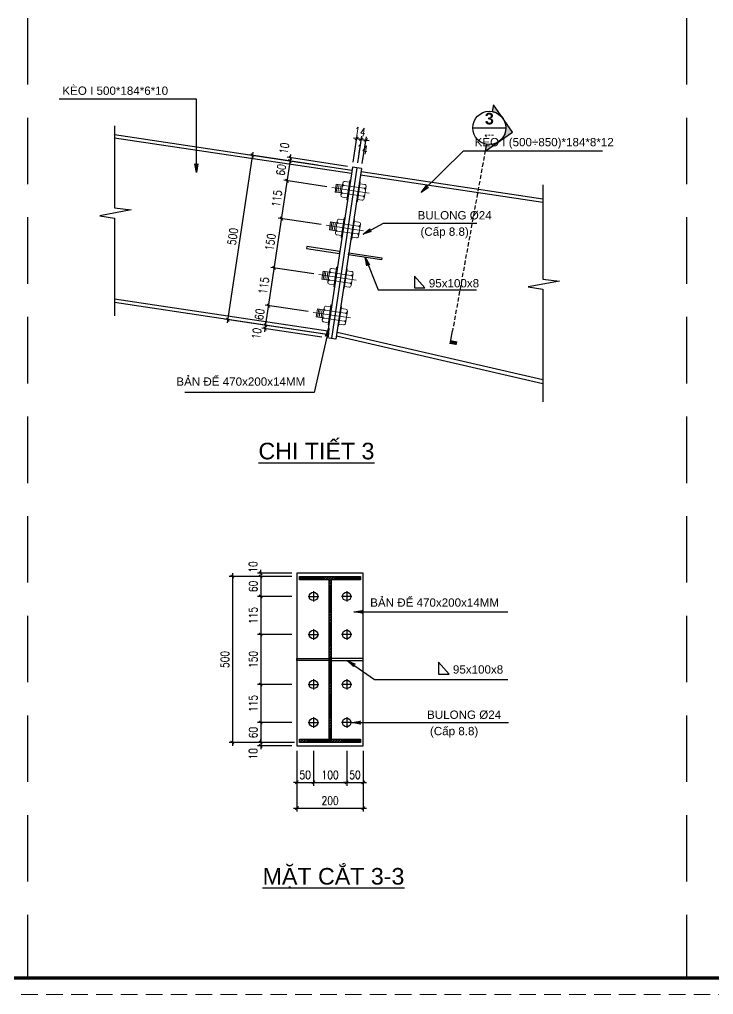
# Model space of a CAD drawing. Header units: millimetres. Extents: x 651127 to 1529722, y 768575 to 1021311.
# Drawn here: x 1120983 to 1141884, y 768575 to 797931 of the extents above; entities that cross this region are included whole.
import ezdxf
from ezdxf.enums import TextEntityAlignment as Align

# ---------------------------------------------------------------- set-up
doc = ezdxf.new("R2010")
doc.units = ezdxf.units.MM
doc.header["$LTSCALE"] = 1000
doc.header["$MEASUREMENT"] = 0
for name, pattern in [('CENTER2', [1.125, 0.75, -0.125, 0.125, -0.125]), ('HIDDEN', [0.375, 0.25, -0.125]), ('HIDDEN2', [0.1875, 0.125, -0.0625])]:
    doc.linetypes.add(name, pattern=pattern)
doc.layers.get('DEFPOINTS').update_dxf_attribs({"color": 8, "lineweight": 9})
for name, color, linetype in [('CHU VN', 7, 'Continuous'), ('KEO THEP TL10', 51, 'Continuous'), ('KHUNG TEN', 7, 'Continuous'), ('KICH THUOC', 147, 'Continuous'), ('KTHUOC', 136, 'Continuous'), ('KY HIEU', 40, 'Continuous'), ('NET MANH', 143, 'Continuous'), ('NETDAM', 1, 'Continuous'), ('TEXT', 2, 'Continuous'), ('TRUC', 8, 'CENTER2')]:
    doc.layers.add(name, color=color, linetype=linetype)
doc.layers.add('GHICHU', color=115, linetype='Continuous', lineweight=20)
doc.styles.add('CHU 250', font='VNI-Helve-Condense.TTF')
doc.styles.add('CHU 350-HB', font='VNI-Helve-Bold.TTF')
doc.styles.add('CHU KT', font='romans.shx', dxfattribs={"width": 0.8})
doc.styles.add('Helve-Condense', font='VNI-Helve.TTF')
doc.dimstyles.new('1-10', dxfattribs={"dimscale": 100, "dimtxt": 2.5, "dimasz": 1, "dimexe": 1, "dimexo": 1.5, "dimgap": 1, "dimtad": 1, "dimdec": 0, "dimlfac": 0.1, "dimzin": 0, "dimdsep": 46, "dimtxsty": 'CHU KT', "dimblk": 'ARCHTICK', "dimcen": 1.5, "dimdle": 1, "dimclrd": 256, "dimclre": 256, "dimclrt": 7, "dimadec": 0, "dimazin": 0, "dimtfac": 1, "dimtdec": 0, "dimtix": 1, "dimtmove": 2, "dimatfit": 3, "dimfxl": 1, "dimtolj": 1, "dimtzin": 0, "dimarcsym": 0})
doc.dimstyles.new('LEADER', dxfattribs={"dimscale": 100, "dimtxt": 2.5, "dimasz": 2, "dimexe": 1, "dimexo": 1.5, "dimgap": 1, "dimtad": 1, "dimdec": 0, "dimlfac": 0.5, "dimzin": 0, "dimdsep": 46, "dimtxsty": 'CHU KT', "dimblk": 'LEADER', "dimcen": 1.5, "dimdle": 1, "dimclrd": 256, "dimclre": 256, "dimclrt": 7, "dimadec": 0, "dimazin": 0, "dimtfac": 1, "dimtdec": 0, "dimtix": 1, "dimtmove": 2, "dimatfit": 3, "dimldrblk": 'LEADER', "dimfxl": 1, "dimtolj": 1, "dimtzin": 0, "dimarcsym": 0})

# ---------------------------------------------------------------- blocks, each defined once
blk = doc.blocks.new('_ARCHTICK')
at = {"color": 0, "linetype": 'ByBlock', "const_width": 0.3}
blk.add_lwpolyline([(-0.5, -0.5), (0.5, 0.5)], dxfattribs=at)
blk = doc.blocks.new('*D1109')
at = {"layer": 'DEFPOINTS', "color": 0}
for p in [(1129128.231307874, 793667.8904903651), (1130107.796030214, 793520.9557820163), (1131008.390451843, 793486.9853608533)]:
    blk.add_point(p, dxfattribs=at)
at = {"layer": 'KTHUOC', "lineweight": -2}
for p, q in [((1129143.065353167, 793766.7841256505), (1129157.89939846, 793865.6777609374)), ((1129959.455577283, 793543.2068499555), (1129029.337672587, 793682.7245356579)), ((1130860.049998912, 793509.2364287925), (1129044.17171788, 793781.6181709433)), ((1129128.231307874, 793667.8904903651), (1129113.397262581, 793568.9968550783)), ((1129143.065353167, 793766.7841256505), (1129128.231307874, 793667.8904903651))]:
    blk.add_line(p, q, dxfattribs=at)
at = {"layer": 'KTHUOC', "lineweight": -2, "xscale": 100, "yscale": 100, "zscale": 100}
for p, rotation in [((1129143.065353167, 793766.7841256505), 261.4692343901762), ((1129128.231307874, 793667.8904903651), 81.46923439017611)]:
    blk.add_blockref('_ARCHTICK', p, dxfattribs=dict(at, rotation=rotation))
at = {"layer": 'KTHUOC', "color": 7, "insert": (1128956.078678912, 794054.9640937495), "char_height": 250, "attachment_point": 5, "rotation": 81.46923439017611, "style": 'CHU KT'}
blk.add_mtext('\\A1;10', dxfattribs=at)
blk = doc.blocks.new('*D1110')
at = {"layer": 'DEFPOINTS', "color": 0}
for p in [(1130107.796030214, 793520.9557820163), (1129039.227036116, 793074.5286786446), (1130391.15960183, 792871.7387937905)]:
    blk.add_point(p, dxfattribs=at)
at = {"layer": 'KTHUOC', "lineweight": -2}
for p, q in [((1129143.065353165, 793766.7841256522), (1129024.392990823, 792975.6350433577)), ((1129959.455577283, 793543.2068499555), (1129029.337672586, 793682.7245356581)), ((1130242.8191489, 792893.9898617297), (1128940.333400829, 793089.3627239374))]:
    blk.add_line(p, q, dxfattribs=at)
at = {"layer": 'KTHUOC', "lineweight": -2, "xscale": 100, "yscale": 100, "zscale": 100}
for p, rotation in [((1129128.231307873, 793667.8904903653), 81.46923439017614), ((1129039.227036116, 793074.5286786446), 261.4692343901762)]:
    blk.add_blockref('_ARCHTICK', p, dxfattribs=dict(at, rotation=rotation))
at = {"layer": 'KTHUOC', "color": 7, "insert": (1128861.218492599, 793404.5861864138), "char_height": 250, "attachment_point": 5, "rotation": 81.46923439017611, "style": 'CHU KT'}
blk.add_mtext('\\A1;60', dxfattribs=at)
blk = doc.blocks.new('*D1111')
at = {"layer": 'DEFPOINTS', "color": 0}
for p in [(1130391.15960183, 792871.7387937905), (1128873.227191764, 791936.5631213685), (1130220.568080961, 791734.461987992)]:
    blk.add_point(p, dxfattribs=at)
at = {"layer": 'KTHUOC', "lineweight": -2}
for p, q in [((1129058.652757924, 793172.7335624542), (1128858.393146471, 791837.6694860817)), ((1130242.8191489, 792893.9898617297), (1128944.925077345, 793088.6739724601)), ((1130072.22762803, 791756.7130559313), (1128774.333556477, 791951.3971666613))]:
    blk.add_line(p, q, dxfattribs=at)
at = {"layer": 'KTHUOC', "lineweight": -2, "xscale": 100, "yscale": 100, "zscale": 100}
for p, rotation in [((1129043.818712631, 793073.8399271673), 81.46923439017614), ((1128873.227191764, 791936.5631213685), 261.4692343901762)]:
    blk.add_blockref('_ARCHTICK', p, dxfattribs=dict(at, rotation=rotation))
at = {"layer": 'KTHUOC', "color": 7, "insert": (1128736.012272802, 792538.5781261767), "char_height": 250, "attachment_point": 5, "rotation": 81.46923439017611, "style": 'CHU KT'}
blk.add_mtext('\\A1;115', dxfattribs=at)
blk = doc.blocks.new('*D1112')
at = {"layer": 'DEFPOINTS', "color": 0}
for p in [(1130220.568080961, 791734.461987992), (1128650.71651237, 790453.1585920657), (1129998.057401565, 790251.0574586894)]:
    blk.add_point(p, dxfattribs=at)
at = {"layer": 'KTHUOC', "lineweight": -2}
for p, q in [((1128888.061237055, 792035.4567566556), (1128635.882467077, 790354.2649567788)), ((1130072.22762803, 791756.7130559313), (1128774.333556475, 791951.3971666616)), ((1129849.716948635, 790273.3085266287), (1128551.822877083, 790467.9926373585))]:
    blk.add_line(p, q, dxfattribs=at)
at = {"layer": 'KTHUOC', "lineweight": -2, "xscale": 100, "yscale": 100, "zscale": 100}
for p, rotation in [((1128873.227191762, 791936.5631213688), 81.46923439017614), ((1128650.71651237, 790453.1585920657), 261.4692343901762)]:
    blk.add_blockref('_ARCHTICK', p, dxfattribs=dict(at, rotation=rotation))
at = {"layer": 'KTHUOC', "color": 7, "insert": (1128539.461172671, 791228.237458626), "char_height": 250, "attachment_point": 5, "rotation": 81.46923439017611, "style": 'CHU KT'}
blk.add_mtext('\\A1;150', dxfattribs=at)
blk = doc.blocks.new('*D1113')
at = {"layer": 'DEFPOINTS', "color": 0}
for p in [(1129998.057401565, 790251.0574586894), (1128480.124991499, 789315.881786267), (1129827.465880695, 789113.7806528908)]:
    blk.add_point(p, dxfattribs=at)
at = {"layer": 'KTHUOC', "lineweight": -2}
for p, q in [((1128665.550557659, 790552.0522273532), (1128465.290946206, 789216.9881509803)), ((1129849.716948635, 790273.3085266287), (1128551.82287708, 790467.9926373591)), ((1129679.125427764, 789136.03172083), (1128381.231356212, 789330.7158315598))]:
    blk.add_line(p, q, dxfattribs=at)
at = {"layer": 'KTHUOC', "lineweight": -2, "xscale": 100, "yscale": 100, "zscale": 100}
for p, rotation in [((1128650.716512366, 790453.1585920663), 81.46923439017614), ((1128480.124991499, 789315.881786267), 261.4692343901762)]:
    blk.add_blockref('_ARCHTICK', p, dxfattribs=dict(at, rotation=rotation))
at = {"layer": 'KTHUOC', "color": 7, "insert": (1128342.910072537, 789917.8967910756), "char_height": 250, "attachment_point": 5, "rotation": 81.46923439017611, "style": 'CHU KT'}
blk.add_mtext('\\A1;115', dxfattribs=at)
blk = doc.blocks.new('*D1114')
at = {"layer": 'DEFPOINTS', "color": 0}
for p in [(1129827.465880695, 789113.7806528908), (1128391.120719741, 788722.5199745437), (1130251.854141898, 788443.4099612241)]:
    blk.add_point(p, dxfattribs=at)
at = {"layer": 'KTHUOC', "lineweight": -2}
for p, q in [((1128494.959036791, 789414.7754215542), (1128376.286674448, 788623.6263392568)), ((1129679.125427764, 789136.03172083), (1128381.231356211, 789330.7158315601)), ((1130103.513688968, 788465.6610291633), (1128292.227084454, 788737.3540198365))]:
    blk.add_line(p, q, dxfattribs=at)
at = {"layer": 'KTHUOC', "lineweight": -2, "xscale": 100, "yscale": 100, "zscale": 100}
for p, rotation in [((1128480.124991498, 789315.8817862673), 81.46923439017614), ((1128391.120719741, 788722.5199745437), 261.4692343901762)]:
    blk.add_blockref('_ARCHTICK', p, dxfattribs=dict(at, rotation=rotation))
at = {"layer": 'KTHUOC', "color": 7, "insert": (1128213.112176224, 789052.5774823142), "char_height": 250, "attachment_point": 5, "rotation": 81.46923439017611, "style": 'CHU KT'}
blk.add_mtext('\\A1;60', dxfattribs=at)
blk = doc.blocks.new('*D1115')
at = {"layer": 'DEFPOINTS', "color": 0}
for p in [(1128376.286674448, 788623.6263392577), (1130237.020096605, 788344.516325938), (1130251.854141898, 788443.4099612241)]:
    blk.add_point(p, dxfattribs=at)
at = {"layer": 'KTHUOC', "lineweight": -2}
for p, q in [((1128391.120719741, 788722.5199745437), (1128405.954765033, 788821.4136098304)), ((1130088.679643675, 788366.7673938773), (1128277.393039161, 788638.4603845505)), ((1130103.513688968, 788465.6610291633), (1128292.227084454, 788737.3540198365)), ((1128376.286674448, 788623.6263392577), (1128361.452629155, 788524.7327039707)), ((1128391.120719741, 788722.5199745437), (1128376.286674448, 788623.6263392577))]:
    blk.add_line(p, q, dxfattribs=at)
at = {"layer": 'KTHUOC', "lineweight": -2, "xscale": 100, "yscale": 100, "zscale": 100}
for p, rotation in [((1128391.120719741, 788722.5199745437), 261.4692343901762), ((1128376.286674448, 788623.6263392577), 81.46923439017611)]:
    blk.add_blockref('_ARCHTICK', p, dxfattribs=dict(at, rotation=rotation))
at = {"layer": 'KTHUOC', "color": 7, "insert": (1128123.970888646, 788476.2788970541), "char_height": 250, "attachment_point": 5, "rotation": 81.46923439017611, "style": 'CHU KT'}
blk.add_mtext('\\A1;10', dxfattribs=at)
blk = doc.blocks.new('*D1099')
at = {"layer": 'DEFPOINTS', "color": 0}
for p in [(1129719.045939171, 793579.2682956727), (1127256.848923992, 788892.660743906), (1128977.343674519, 788634.5865313307)]:
    blk.add_point(p, dxfattribs=at)
at = {"layer": 'KTHUOC', "lineweight": -2}
for p, q in [((1128013.385233925, 793936.2361435365), (1127242.014878699, 788793.7671086192)), ((1129570.70548624, 793601.5193636119), (1127899.657553345, 793852.1765535425)), ((1128829.003221589, 788656.8375992699), (1127157.955288705, 788907.4947891989))]:
    blk.add_line(p, q, dxfattribs=at)
at = {"layer": 'KTHUOC', "lineweight": -2, "xscale": 100, "yscale": 100, "zscale": 100}
for p, rotation in [((1127998.551188632, 793837.3425082497), 81.46923439017614), ((1127256.848923992, 788892.660743906), 261.4692343901762)]:
    blk.add_blockref('_ARCHTICK', p, dxfattribs=dict(at, rotation=rotation))
at = {"layer": 'KTHUOC', "color": 7, "insert": (1127405.189376917, 791398.3782279867), "char_height": 250, "attachment_point": 5, "rotation": 81.46923439017611, "style": 'CHU KT'}
blk.add_mtext('\\A1;500', dxfattribs=at)
blk = doc.blocks.new('*D1100')
at = {"layer": 'DEFPOINTS', "color": 0}
for p in [(1131275.330154245, 794322.8084508155), (1131008.390451842, 793486.9853608533), (1131146.841541244, 793466.2176974432)]:
    blk.add_point(p, dxfattribs=at)
at = {"layer": 'KTHUOC', "lineweight": -2}
for p, q in [((1131030.641519781, 793635.3258137837), (1131151.713110136, 794442.4697495119)), ((1131169.092609183, 793614.5581503736), (1131290.164199538, 794421.7020861025)), ((1131136.879064844, 794343.576114225), (1131037.985429557, 794358.4101595175)), ((1131136.879064844, 794343.576114225), (1131275.330154245, 794322.8084508155)), ((1131275.330154245, 794322.8084508155), (1131374.223789532, 794307.9744055229))]:
    blk.add_line(p, q, dxfattribs=at)
at = {"layer": 'KTHUOC', "lineweight": -2, "xscale": 100, "yscale": 100, "zscale": 100}
for p, rotation in [((1131136.879064844, 794343.576114225), 351.4692343903393), ((1131275.330154245, 794322.8084508155), 171.4692343903393)]:
    blk.add_blockref('_ARCHTICK', p, dxfattribs=dict(at, rotation=rotation))
at = {"layer": 'KTHUOC', "color": 7, "insert": (1131239.481211453, 794555.7029619158), "char_height": 250, "attachment_point": 5, "rotation": 351.4692343903393, "style": 'CHU KT'}
blk.add_mtext('\\A1;14', dxfattribs=at)
blk = doc.blocks.new('*D1101')
at = {"layer": 'DEFPOINTS', "color": 0}
for p in [(1131413.781243647, 794302.0407874045), (1131146.841541244, 793466.2176974432), (1131285.292630645, 793445.450034033)]:
    blk.add_point(p, dxfattribs=at)
at = {"layer": 'KTHUOC', "lineweight": -2}
for p, q in [((1131169.092609183, 793614.5581503736), (1131290.164199538, 794421.702086101)), ((1131307.543698584, 793593.7904869633), (1131428.615288939, 794400.9344226915)), ((1131275.330154245, 794322.8084508141), (1131176.436518959, 794337.6424961066)), ((1131275.330154245, 794322.8084508141), (1131413.781243647, 794302.0407874045)), ((1131413.781243647, 794302.0407874045), (1131512.674878934, 794287.2067421121))]:
    blk.add_line(p, q, dxfattribs=at)
at = {"layer": 'KTHUOC', "lineweight": -2, "xscale": 100, "yscale": 100, "zscale": 100}
for p, rotation in [((1131275.330154245, 794322.8084508141), 351.4692343903393), ((1131413.781243647, 794302.0407874045), 171.4692343903393)]:
    blk.add_blockref('_ARCHTICK', p, dxfattribs=dict(at, rotation=rotation))
at = {"layer": 'KTHUOC', "color": 7, "insert": (1131300.614153074, 794019.480979938), "char_height": 250, "attachment_point": 5, "rotation": 351.4692343903393, "style": 'CHU KT'}
blk.add_mtext('\\A1;14', dxfattribs=at)
blk = doc.blocks.new('LEADER')
at = {"linetype": 'CENTER2'}
blk.add_hatch(color=256, dxfattribs=at).paths.add_polyline_path([(-1.295604940637289, 0.2159341567722531), (-1, -3.771586785769447e-13), (-1.295604940636535, -0.2159341567733842), (0, 0)])
blk.add_line((0, 0), (-1, 1.224606353822377e-16), dxfattribs=at)
blk.add_lwpolyline([(-1.295604940637289, 0.215934156772253), (0, 0), (-1.295604940636535, -0.2159341567733842), (-1, -3.770706653119224e-13), (-1.295604940637289, 0.215934156772253)], dxfattribs=at)
blk = doc.blocks.new('*D1116')
at = {"layer": 'DEFPOINTS', "color": 0}
for p in [(1129336.369502824, 781262.1960382053), (1128246.420332313, 781162.1960382053), (1129336.369502824, 781162.1960382053)]:
    blk.add_point(p, dxfattribs=at)
at = {"layer": 'KTHUOC', "lineweight": -2}
for p, q in [((1129186.369502824, 781262.1960382053), (1128146.420332313, 781262.1960382053)), ((1128246.420332313, 781262.1960382053), (1128246.420332313, 781362.1960382053)), ((1128246.420332313, 781262.1960382053), (1128246.420332313, 781162.1960382053)), ((1129186.369502824, 781162.1960382053), (1128146.420332313, 781162.1960382053)), ((1128246.420332313, 781162.1960382053), (1128246.420332313, 781062.1960382053))]:
    blk.add_line(p, q, dxfattribs=at)
at = {"layer": 'KTHUOC', "lineweight": -2, "xscale": 100, "yscale": 100, "zscale": 100}
for p, rotation in [((1128246.420332313, 781262.1960382053), 270), ((1128246.420332313, 781162.1960382053), 90)]:
    blk.add_blockref('_ARCHTICK', p, dxfattribs=dict(at, rotation=rotation))
at = {"layer": 'KTHUOC', "color": 7, "insert": (1128018.753665646, 781448.2074493665), "char_height": 250, "attachment_point": 5, "rotation": 90, "style": 'CHU KT'}
blk.add_mtext('\\A1;10', dxfattribs=at)
blk = doc.blocks.new('*D1102')
at = {"layer": 'DEFPOINTS', "color": 0}
for p in [(1129336.369502824, 781162.1960382053), (1128246.420332313, 780562.1960382053), (1129336.369502824, 780562.1960382053)]:
    blk.add_point(p, dxfattribs=at)
at = {"layer": 'KTHUOC', "lineweight": -2}
for p, q in [((1128246.420332313, 781262.1960382053), (1128246.420332313, 780462.1960382053)), ((1129186.369502824, 781162.1960382053), (1128146.420332313, 781162.1960382053)), ((1129186.369502824, 780562.1960382053), (1128146.420332313, 780562.1960382053))]:
    blk.add_line(p, q, dxfattribs=at)
at = {"layer": 'KTHUOC', "lineweight": -2, "xscale": 100, "yscale": 100, "zscale": 100}
for p, rotation in [((1128246.420332313, 781162.1960382053), 90), ((1128246.420332313, 780562.1960382053), 270)]:
    blk.add_blockref('_ARCHTICK', p, dxfattribs=dict(at, rotation=rotation))
at = {"layer": 'KTHUOC', "color": 7, "insert": (1128021.420332312, 780862.1960382054), "char_height": 250, "attachment_point": 5, "rotation": 90, "style": 'CHU KT'}
blk.add_mtext('\\A1;60', dxfattribs=at)
blk = doc.blocks.new('*D1103')
at = {"layer": 'DEFPOINTS', "color": 0}
for p in [(1129336.369502824, 780562.1960382053), (1128246.420332313, 779412.1960382053), (1129336.369502824, 779412.1960382053)]:
    blk.add_point(p, dxfattribs=at)
at = {"layer": 'KTHUOC', "lineweight": -2}
for p, q in [((1128246.420332313, 780662.1960382053), (1128246.420332313, 779312.1960382053)), ((1129186.369502824, 780562.1960382053), (1128146.420332313, 780562.1960382053)), ((1129186.369502824, 779412.1960382053), (1128146.420332313, 779412.1960382053))]:
    blk.add_line(p, q, dxfattribs=at)
at = {"layer": 'KTHUOC', "lineweight": -2, "xscale": 100, "yscale": 100, "zscale": 100}
for p, rotation in [((1128246.420332313, 780562.1960382053), 90), ((1128246.420332313, 779412.1960382053), 270)]:
    blk.add_blockref('_ARCHTICK', p, dxfattribs=dict(at, rotation=rotation))
at = {"layer": 'KTHUOC', "color": 7, "insert": (1128021.420332312, 779987.1960382054), "char_height": 250, "attachment_point": 5, "rotation": 90, "style": 'CHU KT'}
blk.add_mtext('\\A1;115', dxfattribs=at)
blk = doc.blocks.new('*D1104')
at = {"layer": 'DEFPOINTS', "color": 0}
for p in [(1129336.369502824, 779412.1960382053), (1128246.420332313, 777912.1960382053), (1129336.369502824, 777912.1960382053)]:
    blk.add_point(p, dxfattribs=at)
at = {"layer": 'KTHUOC', "lineweight": -2}
for p, q in [((1129186.369502824, 779412.1960382053), (1128146.420332313, 779412.1960382053)), ((1128246.420332313, 779512.1960382053), (1128246.420332313, 777812.1960382053)), ((1129186.369502824, 777912.1960382053), (1128146.420332313, 777912.1960382053))]:
    blk.add_line(p, q, dxfattribs=at)
at = {"layer": 'KTHUOC', "lineweight": -2, "xscale": 100, "yscale": 100, "zscale": 100}
for p, rotation in [((1128246.420332313, 779412.1960382053), 90), ((1128246.420332313, 777912.1960382053), 270)]:
    blk.add_blockref('_ARCHTICK', p, dxfattribs=dict(at, rotation=rotation))
at = {"layer": 'KTHUOC', "color": 7, "insert": (1128021.420332312, 778662.1960382054), "char_height": 250, "attachment_point": 5, "rotation": 90, "style": 'CHU KT'}
blk.add_mtext('\\A1;150', dxfattribs=at)
blk = doc.blocks.new('*D1105')
at = {"layer": 'DEFPOINTS', "color": 0}
for p in [(1129336.369502824, 777912.1960382053), (1128246.420332313, 776762.1960382053), (1129336.369502824, 776762.1960382053)]:
    blk.add_point(p, dxfattribs=at)
at = {"layer": 'KTHUOC', "lineweight": -2}
for p, q in [((1128246.420332313, 778012.1960382053), (1128246.420332313, 776662.1960382053)), ((1129186.369502824, 777912.1960382053), (1128146.420332313, 777912.1960382053)), ((1129186.369502824, 776762.1960382053), (1128146.420332313, 776762.1960382053))]:
    blk.add_line(p, q, dxfattribs=at)
at = {"layer": 'KTHUOC', "lineweight": -2, "xscale": 100, "yscale": 100, "zscale": 100}
for p, rotation in [((1128246.420332313, 777912.1960382053), 90), ((1128246.420332313, 776762.1960382053), 270)]:
    blk.add_blockref('_ARCHTICK', p, dxfattribs=dict(at, rotation=rotation))
at = {"layer": 'KTHUOC', "color": 7, "insert": (1128021.420332312, 777337.1960382054), "char_height": 250, "attachment_point": 5, "rotation": 90, "style": 'CHU KT'}
blk.add_mtext('\\A1;115', dxfattribs=at)
blk = doc.blocks.new('*D1117')
at = {"layer": 'DEFPOINTS', "color": 0}
for p in [(1129336.369502824, 776762.1960382053), (1128246.420332313, 776162.1960382053), (1129416.369502824, 776162.1960382053)]:
    blk.add_point(p, dxfattribs=at)
at = {"layer": 'KTHUOC', "lineweight": -2}
for p, q in [((1129186.369502824, 776762.1960382053), (1128146.420332313, 776762.1960382053)), ((1128246.420332313, 776862.1960382053), (1128246.420332313, 776062.1960382053)), ((1129266.369502824, 776162.1960382053), (1128146.420332313, 776162.1960382053))]:
    blk.add_line(p, q, dxfattribs=at)
at = {"layer": 'KTHUOC', "lineweight": -2, "xscale": 100, "yscale": 100, "zscale": 100}
for p, rotation in [((1128246.420332313, 776762.1960382053), 90), ((1128246.420332313, 776162.1960382053), 270)]:
    blk.add_blockref('_ARCHTICK', p, dxfattribs=dict(at, rotation=rotation))
at = {"layer": 'KTHUOC', "color": 7, "insert": (1128021.420332312, 776462.1960382054), "char_height": 250, "attachment_point": 5, "rotation": 90, "style": 'CHU KT'}
blk.add_mtext('\\A1;60', dxfattribs=at)
blk = doc.blocks.new('*D1118')
at = {"layer": 'DEFPOINTS', "color": 0}
for p in [(1128246.420332313, 776062.1960382053), (1129336.369502824, 776062.1960382053), (1129416.369502824, 776162.1960382053)]:
    blk.add_point(p, dxfattribs=at)
at = {"layer": 'KTHUOC', "lineweight": -2}
for p, q in [((1128246.420332313, 776162.1960382053), (1128246.420332313, 776262.1960382053)), ((1129266.369502824, 776162.1960382053), (1128146.420332313, 776162.1960382053)), ((1129186.369502824, 776062.1960382053), (1128146.420332313, 776062.1960382053)), ((1128246.420332313, 776162.1960382053), (1128246.420332313, 776062.1960382053)), ((1128246.420332313, 776062.1960382053), (1128246.420332313, 775962.1960382053))]:
    blk.add_line(p, q, dxfattribs=at)
at = {"layer": 'KTHUOC', "lineweight": -2, "xscale": 100, "yscale": 100, "zscale": 100}
for p, rotation in [((1128246.420332313, 776162.1960382053), 270), ((1128246.420332313, 776062.1960382053), 90)]:
    blk.add_blockref('_ARCHTICK', p, dxfattribs=dict(at, rotation=rotation))
at = {"layer": 'KTHUOC', "color": 7, "insert": (1128018.753665646, 775820.7860205547), "char_height": 250, "attachment_point": 5, "rotation": 90, "style": 'CHU KT'}
blk.add_mtext('\\A1;10', dxfattribs=at)
blk = doc.blocks.new('*D1106')
at = {"layer": 'DEFPOINTS', "color": 0}
for p in [(1129236.369502824, 781162.1960382053), (1127393.943177887, 776162.1960382053), (1129236.369502824, 776162.1960382053)]:
    blk.add_point(p, dxfattribs=at)
at = {"layer": 'KTHUOC', "lineweight": -2}
for p, q in [((1127393.943177887, 781262.1960382053), (1127393.943177887, 776062.1960382053)), ((1129086.369502824, 781162.1960382053), (1127293.943177887, 781162.1960382053)), ((1129086.369502824, 776162.1960382053), (1127293.943177887, 776162.1960382053))]:
    blk.add_line(p, q, dxfattribs=at)
at = {"layer": 'KTHUOC', "lineweight": -2, "xscale": 100, "yscale": 100, "zscale": 100}
for p, rotation in [((1127393.943177887, 781162.1960382053), 90), ((1127393.943177887, 776162.1960382053), 270)]:
    blk.add_blockref('_ARCHTICK', p, dxfattribs=dict(at, rotation=rotation))
at = {"layer": 'KTHUOC', "color": 7, "insert": (1127168.943177887, 778662.1960382054), "char_height": 250, "attachment_point": 5, "rotation": 90, "style": 'CHU KT'}
blk.add_mtext('\\A1;500', dxfattribs=at)
blk = doc.blocks.new('*D1119')
at = {"layer": 'DEFPOINTS', "color": 0}
for p in [(1129336.369502824, 776062.1960382053), (1129836.369502824, 776062.1960382053), (1129836.369502824, 774961.8113301579)]:
    blk.add_point(p, dxfattribs=at)
at = {"layer": 'KTHUOC', "lineweight": -2}
for p, q in [((1129336.369502824, 775912.1960382053), (1129336.369502824, 774861.8113301579)), ((1129836.369502824, 775912.1960382053), (1129836.369502824, 774861.8113301579)), ((1129336.369502824, 774961.8113301579), (1129236.369502824, 774961.8113301579)), ((1129336.369502824, 774961.8113301579), (1129836.369502824, 774961.8113301579)), ((1129836.369502824, 774961.8113301579), (1129936.369502824, 774961.8113301579))]:
    blk.add_line(p, q, dxfattribs=at)
at = {"layer": 'KTHUOC', "lineweight": -2, "xscale": 100, "yscale": 100, "zscale": 100}
blk.add_blockref('_ARCHTICK', (1129336.369502824, 774961.8113301579), dxfattribs=at)
at = {"layer": 'KTHUOC', "lineweight": -2, "xscale": 100, "yscale": 100, "zscale": 100, "rotation": 180}
blk.add_blockref('_ARCHTICK', (1129836.369502824, 774961.8113301579), dxfattribs=at)
at = {"layer": 'KTHUOC', "color": 7, "insert": (1129586.369502824, 775186.8113301579), "char_height": 250, "attachment_point": 5, "style": 'CHU KT'}
blk.add_mtext('\\A1;50', dxfattribs=at)
blk = doc.blocks.new('*D1107')
at = {"layer": 'DEFPOINTS', "color": 0}
for p in [(1129836.369502824, 776062.1960382053), (1130836.369502824, 776062.1960382053), (1130836.369502824, 774961.8113301579)]:
    blk.add_point(p, dxfattribs=at)
at = {"layer": 'KTHUOC', "lineweight": -2}
for p, q in [((1129836.369502824, 775912.1960382053), (1129836.369502824, 774861.8113301579)), ((1130836.369502824, 775912.1960382053), (1130836.369502824, 774861.8113301579)), ((1129736.369502824, 774961.8113301579), (1130936.369502824, 774961.8113301579))]:
    blk.add_line(p, q, dxfattribs=at)
at = {"layer": 'KTHUOC', "lineweight": -2, "xscale": 100, "yscale": 100, "zscale": 100, "rotation": 180}
blk.add_blockref('_ARCHTICK', (1129836.369502824, 774961.8113301579), dxfattribs=at)
at = {"layer": 'KTHUOC', "lineweight": -2, "xscale": 100, "yscale": 100, "zscale": 100}
blk.add_blockref('_ARCHTICK', (1130836.369502824, 774961.8113301579), dxfattribs=at)
at = {"layer": 'KTHUOC', "color": 7, "insert": (1130336.369502824, 775186.8113301579), "char_height": 250, "attachment_point": 5, "style": 'CHU KT'}
blk.add_mtext('\\A1;100', dxfattribs=at)
blk = doc.blocks.new('*D1120')
at = {"layer": 'DEFPOINTS', "color": 0}
for p in [(1130836.369502824, 776062.1960382053), (1131336.369502824, 776062.1960382053), (1131336.369502824, 774961.8113301579)]:
    blk.add_point(p, dxfattribs=at)
at = {"layer": 'KTHUOC', "lineweight": -2}
for p, q in [((1130836.369502824, 775912.1960382053), (1130836.369502824, 774861.8113301579)), ((1131336.369502824, 775912.1960382053), (1131336.369502824, 774861.8113301579)), ((1130836.369502824, 774961.8113301579), (1130736.369502824, 774961.8113301579)), ((1130836.369502824, 774961.8113301579), (1131336.369502824, 774961.8113301579)), ((1131336.369502824, 774961.8113301579), (1131436.369502824, 774961.8113301579))]:
    blk.add_line(p, q, dxfattribs=at)
at = {"layer": 'KTHUOC', "lineweight": -2, "xscale": 100, "yscale": 100, "zscale": 100}
blk.add_blockref('_ARCHTICK', (1130836.369502824, 774961.8113301579), dxfattribs=at)
at = {"layer": 'KTHUOC', "lineweight": -2, "xscale": 100, "yscale": 100, "zscale": 100, "rotation": 180}
blk.add_blockref('_ARCHTICK', (1131336.369502824, 774961.8113301579), dxfattribs=at)
at = {"layer": 'KTHUOC', "color": 7, "insert": (1131086.369502824, 775186.8113301579), "char_height": 250, "attachment_point": 5, "style": 'CHU KT'}
blk.add_mtext('\\A1;50', dxfattribs=at)
blk = doc.blocks.new('*D1108')
at = {"layer": 'DEFPOINTS', "color": 0}
for p in [(1129336.369502824, 775962.1960382053), (1131336.369502824, 775962.1960382053), (1131336.369502824, 774185.7489056269)]:
    blk.add_point(p, dxfattribs=at)
at = {"layer": 'KTHUOC', "lineweight": -2}
for p, q in [((1129336.369502824, 775812.1960382053), (1129336.369502824, 774085.7489056269)), ((1131336.369502824, 775812.1960382053), (1131336.369502824, 774085.7489056269)), ((1129236.369502824, 774185.7489056269), (1131436.369502824, 774185.7489056269))]:
    blk.add_line(p, q, dxfattribs=at)
at = {"layer": 'KTHUOC', "lineweight": -2, "xscale": 100, "yscale": 100, "zscale": 100, "rotation": 180}
blk.add_blockref('_ARCHTICK', (1129336.369502824, 774185.7489056269), dxfattribs=at)
at = {"layer": 'KTHUOC', "lineweight": -2, "xscale": 100, "yscale": 100, "zscale": 100}
blk.add_blockref('_ARCHTICK', (1131336.369502824, 774185.7489056269), dxfattribs=at)
at = {"layer": 'KTHUOC', "color": 7, "insert": (1130336.369502824, 774410.7489056269), "char_height": 250, "attachment_point": 5, "style": 'CHU KT'}
blk.add_mtext('\\A1;200', dxfattribs=at)
blk = doc.blocks.new('*U1078')
h = blk.add_hatch(color=256)
edge = h.paths.add_edge_path()
edge.add_line((182766.34188947, 206223.0882563538), (182729.3187913699, 206019.3175297503))
edge.add_line((182729.3187913699, 206019.3175297503), (183551.4403334085, 206588.6295444806))
edge.add_line((183551.4403334085, 206588.6295444806), (182982.1283186782, 207410.751086519))
edge.add_line((182982.1283186782, 207410.751086519), (182945.1052205781, 207206.9803599155))
edge.add_arc((182855.7235550241, 206715.0343081346), 499.9999999999986, -100.29773562817309, 79.70226437182691, ccw=False)
blk.add_hatch(color=256).paths.add_polyline_path([(181871.0412239624, 200176.6622449039), (181887.034945192, 200264.6897834766), (181690.2565244797, 200300.4424496982), (181674.26280325, 200212.4149111255)])
for p, q in [((182355.723555024, 206715.0343081346), (183355.723555024, 206715.0343081346)), ((181674.26280325, 200212.4149111255), (181745.7681356932, 200605.9717525502)), ((181887.034945192, 200264.6897834766), (181690.2565244797, 200300.4424496982))]:
    blk.add_line(p, q)
at = {"color": 143, "linetype": 'HIDDEN2'}
blk.add_line((182766.34188947, 206223.0882563538), (181745.7681356932, 200605.9717525502), dxfattribs=at)
blk.add_lwpolyline([(182766.34188947, 206223.0882563538), (182729.3187913699, 206019.3175297503), (183551.4403334085, 206588.6295444806), (182982.1283186782, 207410.751086519), (182945.1052205781, 207206.9803599155, -0.9999999999999994)], format="xyb", close=True)
blk.add_circle((182855.723555024, 206715.0343081346), 500)
at = {"style": 'CHU 350-HB', "flags": 8}
blk.add_attdef('A', text='', height=350, dxfattribs=at).set_placement((182855.723555024, 206715.0343081346), align=Align.BOTTOM_CENTER)
at = {"style": 'CHU 250', "flags": 8}
blk.add_attdef('S-111', text='', height=250, dxfattribs=at).set_placement((182855.723555024, 206652.5343081346), align=Align.TOP_CENTER)

msp = doc.modelspace()

# ---------------------------------------------------------------- hatches: boundary and pattern name
at = {"layer": 'KTHUOC'}
h = msp.add_hatch(dxfattribs=at)
h.set_pattern_fill('ANSI32', color=256, scale=150, style=0)
h.set_pattern_definition([(45, (849667.8814207003, 946259.7165662682), (-39.77475644174329, 39.7747564417433), []), (45, (849694.3979249503, 946259.7165662682), (-39.77475644174329, 39.7747564417433), [])])
h.paths.add_polyline_path([(1130306.369502824, 776262.1960382053), (1130306.369502824, 781062.1960382053), (1129416.369502824, 781062.1960382053), (1129416.369502824, 781162.1960382053), (1131256.369502824, 781162.1960382053), (1131256.369502824, 781062.1960382053), (1130366.369502824, 781062.1960382053), (1130366.369502824, 776262.1960382053), (1131256.369502824, 776262.1960382053), (1131256.369502824, 776162.1960382053), (1129416.369502824, 776162.1960382053), (1129416.369502824, 776262.1960382053)])

# ---------------------------------------------------------------- linework, layer by layer
at = {"layer": 'DEFPOINTS', "linetype": 'HIDDEN', "ltscale": 2}
msp.add_lwpolyline([(1090287.596991595, 768574.8424645903), (1174387.596991595, 768574.8424645903), (1174387.596991595, 827974.8424645903), (1090287.596991595, 827974.8424645903)], close=True, dxfattribs=at)
at = {"layer": 'GHICHU'}
for p, q in [((1130521.024636488, 792973.6015290915), (1130485.422927787, 792736.2568044023)), ((1130521.024636488, 792973.6015290915), (1130710.900416239, 792945.1201621295)), ((1130560.654242709, 792967.6570881602), (1130525.052534004, 792730.3123634724)), ((1130606.466560559, 792960.7852404808), (1130570.864851857, 792723.4405157956)), ((1130665.927870336, 792951.8660440164), (1130630.326161632, 792714.5213193268)), ((1130720.609973157, 793009.8505415915), (1130665.589150618, 792643.0450579828)), ((1130764.842399122, 792937.0288646967), (1131356.765757969, 792848.2403608715)), ((1130918.577050341, 793035.3111575114), (1130782.643253474, 793055.7012270392)), ((1130927.599908155, 793095.463542943), (1130838.350775123, 792500.4693227041)), ((1130859.927568276, 792497.2328037306), (1130949.17670131, 793092.2270239716)), ((1130949.17670131, 793092.2270239716), (1130927.599908155, 793095.463542943)), ((1131136.829747078, 792455.6974769117), (1131226.078880114, 793050.691697152)), ((1131247.655673266, 793047.4551781792), (1131158.406540234, 792452.4609579387)), ((1131226.078880114, 793050.691697152), (1131247.655673266, 793047.4551781792)), ((1131374.566612319, 792966.9127232147), (1131238.63281545, 792987.3027927465)), ((1130391.15960183, 792871.7387937905), (1131516.019562301, 792703.0097997243)), ((1130485.422927787, 792736.2568044023), (1130675.298707537, 792707.7754374406)), ((1130729.240690421, 792699.684140009), (1131321.164049265, 792610.8956361843)), ((1131365.396475231, 792538.0739592923), (1131420.417297771, 792904.8794429005)), ((1130847.373632935, 792560.6217081376), (1130711.43983607, 792581.0117776637)), ((1130859.927568276, 792497.2328037306), (1130838.350775123, 792500.4693227041)), ((1131136.829747078, 792455.6974769117), (1131158.406540234, 792452.4609579387)), ((1131167.429398047, 792512.6133433707), (1131303.363194914, 792492.2232738418)), ((1130220.56808096, 791734.4619879919), (1131345.428041431, 791565.7329939258)), ((1130350.433115618, 791836.324723293), (1130314.831406916, 791598.9799986038)), ((1130350.433115618, 791836.324723293), (1130540.308895369, 791807.843356331)), ((1130390.06272184, 791830.3802823616), (1130354.461013134, 791593.0355576739)), ((1130435.875039689, 791823.5084346823), (1130400.273330987, 791586.1637099971)), ((1130495.336349466, 791814.5892382179), (1130459.734640762, 791577.2445135283)), ((1130550.018452287, 791872.573735793), (1130494.997629747, 791505.7682521843)), ((1130594.250878252, 791799.7520588982), (1131186.174237099, 791710.963555073)), ((1130747.985529471, 791898.0343517129), (1130612.051732604, 791918.4244212407)), ((1130757.008387286, 791958.1867371445), (1130667.759254253, 791363.1925169056)), ((1130689.336047406, 791359.9559979321), (1130778.585180441, 791954.9502181731)), ((1130778.585180441, 791954.9502181731), (1130757.008387286, 791958.1867371445)), ((1130966.238226208, 791318.4206711132), (1131055.487359244, 791913.4148913539)), ((1131077.064152396, 791910.1783723807), (1130987.815019364, 791315.1841521402)), ((1131055.487359244, 791913.4148913539), (1131077.064152396, 791910.1783723807)), ((1131203.975091449, 791829.6359174162), (1131068.04129458, 791850.0259869479)), ((1131194.804954361, 791400.7971534937), (1131249.825776901, 791767.6026371022)), ((1130314.831406916, 791598.9799986038), (1130504.707186667, 791570.4986316421)), ((1130676.782112066, 791423.3449023393), (1130540.8483152, 791443.7349718652)), ((1130558.649169551, 791562.4073342105), (1131150.572528396, 791473.6188303857)), ((1130689.336047406, 791359.9559979321), (1130667.759254253, 791363.1925169056)), ((1130966.238226208, 791318.4206711132), (1130987.815019364, 791315.1841521402)), ((1130996.837877177, 791375.3365375722), (1131132.771674044, 791354.9464680433)), ((1130127.922436223, 790352.9201939903), (1130092.320727522, 790115.5754693012)), ((1130127.922436223, 790352.9201939903), (1130317.798215974, 790324.4388270286)), ((1130167.552042444, 790346.9757530595), (1130131.950333739, 790109.6310283713)), ((1130213.364360294, 790340.1039053797), (1130177.762651592, 790102.7591806947)), ((1130272.825670071, 790331.1847089155), (1130237.223961367, 790093.8399842259)), ((1130327.507772892, 790389.1692064904), (1130272.486950352, 790022.3637228817)), ((1130371.740198857, 790316.3475295961), (1130963.663557704, 790227.5590257709)), ((1130525.474850076, 790414.6298224103), (1130389.541053208, 790435.0198919385)), ((1130534.49770789, 790474.7822078423), (1130445.248574858, 789879.7879876035)), ((1130466.825368011, 789876.5514686297), (1130556.074501045, 790471.5456888705)), ((1130556.074501045, 790471.5456888705), (1130534.49770789, 790474.7822078423)), ((1130743.727546813, 789835.016141811), (1130832.976679848, 790430.0103620513)), ((1130854.553473, 790426.7738430781), (1130765.304339969, 789831.7796228378)), ((1130832.976679848, 790430.0103620513), (1130854.553473, 790426.7738430781)), ((1130981.464412053, 790346.2313881136), (1130845.530615186, 790366.6214576453)), ((1130972.294274966, 789917.3926241911), (1131027.315097505, 790284.1981077999)), ((1129998.057401565, 790251.0574586893), (1131122.917362036, 790082.3284646232)), ((1130092.320727522, 790115.5754693012), (1130282.196507272, 790087.0941023395)), ((1130336.138490156, 790079.0028049081), (1130928.061849, 789990.2143010831)), ((1130454.271432671, 789939.9403730367), (1130318.337635805, 789960.3304425628)), ((1130466.825368011, 789876.5514686297), (1130445.248574858, 789879.7879876035)), ((1130743.727546813, 789835.016141811), (1130765.304339969, 789831.7796228378)), ((1130774.327197782, 789891.93200827), (1130910.260994648, 789871.5419387411)), ((1129827.465880695, 789113.7806528907), (1130952.325841166, 788945.0516588248)), ((1129957.330915353, 789215.6433881919), (1129921.729206652, 788978.2986635026)), ((1129957.330915353, 789215.6433881919), (1130147.206695104, 789187.16202123)), ((1129996.960521574, 789209.6989472609), (1129961.358812869, 788972.3542225729)), ((1130042.772839424, 789202.827099581), (1130007.171130722, 788965.4823748961)), ((1130102.234149201, 789193.9079031169), (1130066.632440497, 788956.5631784273)), ((1130156.916252022, 789251.8924006918), (1130101.895429482, 788885.086917083)), ((1130201.148677987, 789179.0707237974), (1130793.072036834, 789090.2822199722)), ((1130354.883329206, 789277.3530166121), (1130218.949532339, 789297.7430861399)), ((1130363.90618702, 789337.5054020437), (1130274.657053988, 788742.5111818048)), ((1130296.233847141, 788739.2746628311), (1130385.482980175, 789334.2688830718)), ((1130385.482980175, 789334.2688830718), (1130363.90618702, 789337.5054020437)), ((1130573.136025943, 788697.7393360124), (1130662.385158979, 789292.7335562527)), ((1130683.961952131, 789289.4970372794), (1130594.712819099, 788694.5028170391)), ((1130662.385158979, 789292.7335562527), (1130683.961952131, 789289.4970372794)), ((1130810.872891184, 789208.9545823149), (1130674.939094316, 789229.3446518467)), ((1130801.702754095, 788780.1158183925), (1130856.723576636, 789146.9213020012)), ((1129921.729206652, 788978.2986635026), (1130111.604986402, 788949.8172965408)), ((1130283.6799118, 788802.663567238), (1130147.746114935, 788823.0536367642)), ((1130165.546969286, 788941.7259991094), (1130757.47032813, 788852.937495285)), ((1130296.233847141, 788739.2746628311), (1130274.657053988, 788742.5111818048)), ((1130573.136025943, 788697.7393360124), (1130594.712819099, 788694.5028170391)), ((1130603.735676912, 788754.6552024714), (1130739.669473778, 788734.2651329425))]:
    msp.add_line(p, q, dxfattribs=at)
for centre, radius, start, end in [((1130756.751101689, 792883.0868818123), 54.54545454545452, 81.46923439017611, 171.4692344036969), ((1130772.933696555, 792990.9708475814), 54.54545454545452, 171.4692344036969, 261.4692343901762), ((1130774.551956038, 793001.7592441571), 54.54545454545452, 81.46923439017611, 171.4692344036969), ((1131366.475314887, 792912.9707403333), 54.54545454552662, 351.4692344036969, 81.46923439017611), ((1130719.531133501, 792634.9537605512), 54.54545454545452, 171.4692344036969, 261.4692343901762), ((1130721.149392988, 792645.7421571234), 54.54545454486464, 81.46923439017611, 171.4692344036969), ((1130737.331987853, 792753.6261228936), 54.54545454545452, 171.4692344036969, 261.4692343901762), ((1131329.255346696, 792664.8376190694), 54.54545454565615, 261.4692343901762, 351.4692344036969), ((1131364.8570554, 792902.1823437562), 54.54545454545452, 261.4692343901762, 351.4692344036969), ((1131348.674460534, 792794.2983779878), 54.54545454545452, 351.4692344036969, 81.46923439017611), ((1131311.454492346, 792546.1652567264), 54.54545454565615, 261.4692343901762, 351.4692344036969), ((1131313.07275183, 792556.9536532994), 54.54545454545452, 351.4692344036969, 81.46923439017611), ((1130586.159580819, 791745.810076014), 54.54545454545452, 81.46923439017611, 171.4692344036969), ((1130602.342175684, 791853.6940417829), 54.54545454545452, 171.4692344036969, 261.4692343901762), ((1130603.960435168, 791864.4824383586), 54.54545454545452, 81.46923439017611, 171.4692344036969), ((1131194.26553453, 791764.9055379577), 54.54545454545452, 261.4692343901762, 351.4692344036969), ((1131195.883794017, 791775.6939345348), 54.54545454552662, 351.4692344036969, 81.46923439017611), ((1130548.939612631, 791497.6769547529), 54.54545454545452, 171.4692344036969, 261.4692343901762), ((1130550.557872117, 791508.4653513249), 54.54545454486464, 81.46923439017611, 171.4692344036969), ((1130566.740466983, 791616.3493170951), 54.54545454545452, 171.4692344036969, 261.4692343901762), ((1131158.663825826, 791527.5608132709), 54.54545454565615, 261.4692343901762, 351.4692344036969), ((1131142.48123096, 791419.6768475008), 54.54545454545452, 351.4692344036969, 81.46923439017611), ((1131178.082939663, 791657.0215721893), 54.54545454545452, 351.4692344036969, 81.46923439017611), ((1131140.862971476, 791408.8884509279), 54.54545454565615, 261.4692343901762, 351.4692344036969), ((1130363.648901425, 790262.4055467116), 54.54545454545452, 81.46923439017611, 171.4692344036969), ((1130379.831496289, 790370.2895124805), 54.54545454545452, 171.4692344036969, 261.4692343901762), ((1130381.449755773, 790381.077909056), 54.54545454545452, 81.46923439017611, 171.4692344036969), ((1130971.754855135, 790281.5010086553), 54.54545454545452, 261.4692343901762, 351.4692344036969), ((1130973.373114622, 790292.2894052324), 54.54545454552662, 351.4692344036969, 81.46923439017611), ((1130326.428933236, 790014.2724254503), 54.54545454545452, 171.4692344036969, 261.4692343901762), ((1130328.047192723, 790025.0608220225), 54.54545454486464, 81.46923439017611, 171.4692344036969), ((1130344.229787588, 790132.9447877925), 54.54545454545452, 171.4692344036969, 261.4692343901762), ((1130936.153146431, 790044.1562839685), 54.54545454565615, 261.4692343901762, 351.4692344036969), ((1130919.970551565, 789936.2723181985), 54.54545454545452, 351.4692344036969, 81.46923439017611), ((1130955.572260269, 790173.6170428869), 54.54545454545452, 351.4692344036969, 81.46923439017611), ((1130918.35229208, 789925.4839216255), 54.54545454565615, 261.4692343901762, 351.4692344036969), ((1130193.057380554, 789125.128740913), 54.54545454545452, 81.46923439017611, 171.4692344036969), ((1130209.23997542, 789233.0127066821), 54.54545454545452, 171.4692344036969, 261.4692343901762), ((1130210.858234903, 789243.8011032578), 54.54545454545452, 81.46923439017611, 171.4692344036969), ((1130801.163334265, 789144.2242028567), 54.54545454545452, 261.4692343901762, 351.4692344036969), ((1130784.980739399, 789036.3402370883), 54.54545454545452, 351.4692344036969, 81.46923439017611), ((1130802.781593752, 789155.0125994338), 54.54545454552662, 351.4692344036969, 81.46923439017611), ((1130155.837412366, 788876.9956196516), 54.54545454545452, 171.4692344036969, 261.4692343901762), ((1130157.455671853, 788887.7840162239), 54.54545454486464, 81.46923439017611, 171.4692344036969), ((1130173.638266718, 788995.6679819939), 54.54545454545452, 171.4692344036969, 261.4692343901762), ((1130765.561625561, 788906.8794781698), 54.54545454565615, 261.4692343901762, 351.4692344036969), ((1130749.379030695, 788798.9955123998), 54.54545454545452, 351.4692344036969, 81.46923439017611), ((1130747.760771211, 788788.2071158269), 54.54545454565615, 261.4692343901762, 351.4692344036969)]:
    msp.add_arc(centre, radius, start, end, dxfattribs=at)
at = {"layer": 'KEO THEP TL10', "ltscale": 0.9}
for p, q in [((1130993.55640655, 793388.0917255658), (1123839.628268015, 794461.1809463461)), ((1130978.722361256, 793289.1980902791), (1123839.628268015, 794360.0622042653)), ((1131008.390451842, 793486.9853608531), (1130237.020096605, 788344.516325938)), ((1131146.841541244, 793466.2176974431), (1130375.471186007, 788323.7486625277)), ((1131285.292630645, 793445.4500340328), (1130513.922275408, 788302.9809991175)), ((1131285.292630645, 793445.4500340329), (1131008.390451842, 793486.9853608533)), ((1136744.480163964, 792424.3344198733), (1131255.62454006, 793247.662763459)), ((1136744.480163964, 792525.4531619542), (1131270.458585353, 793346.556398746)), ((1130266.688187191, 788542.3035965108), (1123839.628268015, 789506.3625843871)), ((1130251.854141899, 788443.4099612238), (1123839.628268015, 789405.2438423064)), ((1136744.480163964, 787085.3129467459), (1130545.241861953, 788511.7782427536)), ((1130513.922275408, 788302.9809991175), (1130237.020096605, 788344.516325938)), ((1136744.480163964, 786962.1770684435), (1130527.387724641, 788392.7506606681))]:
    msp.add_line(p, q, dxfattribs=at)
for points in [[(1130627.155487812, 790945.4189339826), (1129638.219134944, 791093.7593869128), (1129629.318707769, 791034.4232057406), (1130618.255060637, 790886.0827528102)], [(1130904.057666615, 790903.883607162), (1131892.994019484, 790755.5431542316), (1131884.093592308, 790696.2069730597), (1130895.15723944, 790844.5474259896)], [(1130306.369502824, 776262.1960382053), (1130306.369502824, 781062.1960382053), (1129416.369502824, 781062.1960382053), (1129416.369502824, 781162.1960382053), (1131256.369502824, 781162.1960382053), (1131256.369502824, 781062.1960382053), (1130366.369502824, 781062.1960382053), (1130366.369502824, 776262.1960382053), (1131256.369502824, 776262.1960382053), (1131256.369502824, 776162.1960382053), (1129416.369502824, 776162.1960382053), (1129416.369502824, 776262.1960382053)], [(1129336.369502824, 778692.1960382055), (1130306.369502824, 778692.1960382055), (1130306.369502824, 778632.1960382055), (1129336.369502824, 778632.1960382051)], [(1131336.369502824, 778692.1960382055), (1130366.369502824, 778692.1960382055), (1130366.369502824, 778632.1960382055), (1131336.369502824, 778632.1960382051)]]:
    msp.add_lwpolyline(points, close=True, dxfattribs=at)
at = {"layer": 'KHUNG TEN', "const_width": 100}
msp.add_lwpolyline([(1092287.596991595, 769074.8424645903), (1173887.596991595, 769074.8424645903), (1173887.596991595, 827474.8424645903), (1092287.596991595, 827474.8424645903)], close=True, dxfattribs=at)
at = {"layer": 'KTHUOC'}
for points in [[(1123839.628268015, 794725.8084488084), (1123839.628268015, 792255.7251906683), (1124344.318797068, 792196.9261785537), (1123398.025678302, 792018.7773065482), (1123839.628268015, 791952.5068685374), (1123839.628268015, 789009.2471552702)], [(1136744.480163964, 792954.545933197), (1136744.480163964, 790114.5013429319), (1137249.170693018, 790055.7023308174), (1136302.877574251, 789877.5534588118), (1136744.480163964, 789811.283020801), (1136744.480163964, 786419.6401095137)]]:
    msp.add_lwpolyline(points, dxfattribs=at)
at = {"layer": 'NET MANH', "linetype": 'HIDDEN', "ltscale": 8}
for p, q in [((1121226.725199561, 827974.8424645903), (1121226.725199561, 769074.8424645903)), ((1141072.199436621, 827974.8424645903), (1141072.199436621, 769074.8424645903))]:
    msp.add_line(p, q, dxfattribs=at)
at = {"layer": 'NET MANH', "ltscale": 0.9}
for centre in [(1129836.369502824, 780562.1960382053), (1130836.369502824, 780562.1960382053), (1129836.369502824, 779412.1960382053), (1130836.369502824, 779412.1960382053), (1129836.369502824, 777912.1960382053), (1130836.369502824, 777912.1960382053), (1129836.369502824, 776762.1960382053), (1130836.369502824, 776762.1960382053)]:
    msp.add_circle(centre, 128, dxfattribs=at)
at = {"layer": 'NETDAM'}
msp.add_lwpolyline([(1129336.369502824, 776062.1960382053), (1131336.369502824, 776062.1960382053), (1131336.369502824, 781262.1960382053), (1129336.369502824, 781262.1960382053)], close=True, dxfattribs=at)
at = {"layer": 'TEXT', "color": 2, "linetype": 'Continuous'}
for p, q in [((1132878.235815181, 790205.9463912583), (1132878.235815181, 789848.5039310277)), ((1133193.892391437, 789848.5039310277), (1132878.235815181, 790205.9463912583)), ((1132878.235815181, 789848.5039310277), (1133193.892391437, 789848.5039310277)), ((1133603.33899275, 778577.7189908846), (1133603.33899275, 778220.276530654)), ((1133918.995569007, 778220.276530654), (1133603.33899275, 778577.7189908846)), ((1133603.33899275, 778220.276530654), (1133918.995569007, 778220.276530654))]:
    msp.add_line(p, q, dxfattribs=at)
at = {"layer": 'TRUC', "ltscale": 75}
for p, q in [((1129836.369502824, 780720.9160382053), (1129836.369502824, 780403.4760382053)), ((1130836.369502824, 780720.9160382053), (1130836.369502824, 780403.4760382053)), ((1129677.649502824, 780562.1960382053), (1129995.089502824, 780562.1960382053)), ((1130995.089502824, 780562.1960382053), (1130677.649502824, 780562.1960382053)), ((1129677.649502824, 779412.1960382053), (1129995.089502824, 779412.1960382053)), ((1129836.369502824, 779570.9160382053), (1129836.369502824, 779253.4760382053)), ((1130995.089502824, 779412.1960382053), (1130677.649502824, 779412.1960382053)), ((1130836.369502824, 779570.9160382053), (1130836.369502824, 779253.4760382053)), ((1129836.369502824, 778070.9160382053), (1129836.369502824, 777753.4760382053)), ((1130836.369502824, 778070.9160382053), (1130836.369502824, 777753.4760382053)), ((1129677.649502824, 777912.1960382053), (1129995.089502824, 777912.1960382053)), ((1130995.089502824, 777912.1960382053), (1130677.649502824, 777912.1960382053)), ((1129677.649502824, 776762.1960382053), (1129995.089502824, 776762.1960382053)), ((1129836.369502824, 776920.9160382053), (1129836.369502824, 776603.4760382053)), ((1130995.089502824, 776762.1960382053), (1130677.649502824, 776762.1960382053)), ((1130836.369502824, 776920.9160382053), (1130836.369502824, 776603.4760382053))]:
    msp.add_line(p, q, dxfattribs=at)

# ---------------------------------------------------------------- block references
at = {"layer": 'KY HIEU', "linetype": 'HIDDEN'}
ref = msp.add_blockref('*U1078', (952277.148146371, 587952.0014105501), dxfattribs=at)
ref.add_attrib('S-111', '---', dxfattribs={"layer": '0', "height": 250, "style": 'CHU 250'}).set_placement((1135132.871701395, 794604.5357186848), align=Align.TOP_CENTER)
ref.add_attrib('A', '3', dxfattribs={"layer": '0', "height": 350, "style": 'CHU 350-HB'}).set_placement((1135132.871701395, 794667.0357186848), align=Align.BOTTOM_CENTER)

# ---------------------------------------------------------------- texts
at = {"layer": 'CHU VN', "style": 'Helve-Condense'}
for s, p in [('KEØO I 500*184*6*10', (1122274.789022302, 795662.7835748185)), ('KEØO I (500÷850)*184*8*12', (1134689.370162713, 794114.0815671954)), (' BULONG Þ24', (1132874.682961011, 791911.458206589)), (' (Caáp 8.8)', (1132962.278694229, 791418.4609854805)), ('95x100x8', (1133310.984167885, 789864.6729568719)), ('BAÛN ÑEÁ 470x200x14MM', (1125706.517016494, 786904.1840416092)), ('BAÛN ÑEÁ 470x200x14MM', (1131544.471169157, 780250.763045828)), ('95x100x8', (1134036.087345454, 778236.4455564982)), (' BULONG Þ24', (1133160.533373108, 776874.7021545913)), (' (Caáp 8.8)', (1133248.129106325, 776381.7049334828))]:
    msp.add_text(s, height=250, dxfattribs=at).set_placement(p)
for s, p in [('%%UCHI TIEÁT 3', (1129925.914866789, 784687.2983831429)), ('%%UMAËT CAÉT 3-3', (1130440.192622788, 771883.952442251))]:
    msp.add_text(s, height=500, dxfattribs=at).set_placement(p, align=Align.CENTER)

# ---------------------------------------------------------------- dimensions: what is measured, and where the dimension line sits
at = {"layer": 'KTHUOC'}
for base, p1, p2, angle, picture, middle in [((1131275.330154245, 794322.8084508155), (1131008.390451842, 793486.9853608533), (1131146.841541244, 793466.2176974431), 351.4692343903393, '*D1100', (1131239.481211453, 794555.7029619158)), ((1127256.848923992, 788892.660743906), (1129719.045939171, 793579.2682956727), (1128977.343674519, 788634.5865313307), 81.46923439017611, '*D1099', (1127405.189376917, 791398.3782279867)), ((1129039.227036116, 793074.5286786446), (1130107.796030214, 793520.9557820163), (1130391.15960183, 792871.7387937905), 81.46923439017611, '*D1110', (1128861.218492599, 793404.5861864138)), ((1128873.227191764, 791936.5631213685), (1130391.15960183, 792871.7387937905), (1130220.56808096, 791734.4619879919), 81.46923439017611, '*D1111', (1128736.012272802, 792538.5781261767)), ((1128650.71651237, 790453.1585920657), (1130220.56808096, 791734.4619879919), (1129998.057401565, 790251.0574586893), 81.46923439017611, '*D1112', (1128539.461172671, 791228.237458626)), ((1128480.124991499, 789315.881786267), (1129998.057401565, 790251.0574586893), (1129827.465880695, 789113.7806528907), 81.46923439017611, '*D1113', (1128342.910072537, 789917.8967910756)), ((1128391.120719741, 788722.5199745437), (1129827.465880695, 789113.7806528907), (1130251.854141898, 788443.4099612241), 81.46923439017611, '*D1114', (1128213.112176224, 789052.5774823142)), ((1127393.943177887, 776162.1960382053), (1129236.369502824, 781162.1960382053), (1129236.369502824, 776162.1960382053), 90, '*D1106', (1127168.943177887, 778662.1960382054)), ((1128246.420332313, 780562.1960382053), (1129336.369502824, 781162.1960382053), (1129336.369502824, 780562.1960382053), 90, '*D1102', (1128021.420332312, 780862.1960382054)), ((1128246.420332313, 779412.1960382053), (1129336.369502824, 780562.1960382053), (1129336.369502824, 779412.1960382053), 90, '*D1103', (1128021.420332312, 779987.1960382054)), ((1128246.420332313, 777912.1960382053), (1129336.369502824, 779412.1960382053), (1129336.369502824, 777912.1960382053), 90, '*D1104', (1128021.420332312, 778662.1960382054)), ((1128246.420332313, 776762.1960382053), (1129336.369502824, 777912.1960382053), (1129336.369502824, 776762.1960382053), 90, '*D1105', (1128021.420332312, 777337.1960382054)), ((1128246.420332313, 776162.1960382053), (1129336.369502824, 776762.1960382053), (1129416.369502824, 776162.1960382053), 90, '*D1117', (1128021.420332312, 776462.1960382054))]:
    dim = msp.add_linear_dim(base=base, p1=p1, p2=p2, angle=angle, dimstyle='1-10', dxfattribs=at)
    dim.commit()
    dim.dimension.update_dxf_attribs({"geometry": picture, "text_midpoint": middle})
for base, p1, p2, angle, picture, middle in [((1131413.781243647, 794302.0407874045), (1131146.841541244, 793466.2176974431), (1131285.292630645, 793445.4500340329), 351.4692343903393, '*D1101', (1131300.614153074, 794019.480979938)), ((1129128.231307874, 793667.8904903651), (1131008.390451842, 793486.9853608533), (1130107.796030214, 793520.9557820163), 81.46923439017611, '*D1109', (1128956.078678912, 794054.9640937495)), ((1128376.286674448, 788623.6263392577), (1130251.854141898, 788443.409961224), (1130237.020096605, 788344.516325938), 81.46923439017611, '*D1115', (1128123.970888646, 788476.2788970541)), ((1128246.420332313, 781162.1960382053), (1129336.369502824, 781262.1960382053), (1129336.369502824, 781162.1960382053), 90, '*D1116', (1128018.753665646, 781448.2074493665)), ((1128246.420332313, 776062.1960382053), (1129416.369502824, 776162.1960382053), (1129336.369502824, 776062.1960382053), 90, '*D1118', (1128018.753665646, 775820.7860205547))]:
    dim = msp.add_linear_dim(base=base, p1=p1, p2=p2, angle=angle, dimstyle='1-10', dxfattribs=at)
    dim.commit()
    dim.dimension.update_dxf_attribs({"geometry": picture, "text_midpoint": middle, "dimtype": 160})
for base, p1, p2, picture, middle in [((1129836.369502824, 774961.8113301579), (1129336.369502824, 776062.1960382053), (1129836.369502824, 776062.1960382053), '*D1119', (1129586.369502824, 775186.8113301579)), ((1131336.369502824, 774185.7489056269), (1129336.369502824, 775962.1960382053), (1131336.369502824, 775962.1960382053), '*D1108', (1130336.369502824, 774410.7489056269)), ((1130836.369502824, 774961.8113301579), (1129836.369502824, 776062.1960382053), (1130836.369502824, 776062.1960382053), '*D1107', (1130336.369502824, 775186.8113301579)), ((1131336.369502824, 774961.8113301579), (1130836.369502824, 776062.1960382053), (1131336.369502824, 776062.1960382053), '*D1120', (1131086.369502824, 775186.8113301579))]:
    dim = msp.add_linear_dim(base=base, p1=p1, p2=p2, dimstyle='1-10', dxfattribs=at)
    dim.commit()
    dim.dimension.update_dxf_attribs({"geometry": picture, "text_midpoint": middle})

# ---------------------------------------------------------------- leaders
at = {"layer": 'KICH THUOC'}
for points in [[(1126309.084494595, 793323.7908002405), (1126309.084494595, 795527.7762351552), (1122173.663537715, 795527.7762351552)], [(1133083.475065147, 792720.688329494), (1134353.325266353, 793978.4178939712), (1138539.385405242, 793978.4178939712)], [(1131330.593996138, 791466.8393586386), (1131946.568389253, 791798.952090203), (1134760.186764623, 791798.952090203)], [(1131389.625415874, 790770.3771995247), (1131786.758671733, 789789.4642950787), (1134747.362245762, 789789.4642950787)], [(1130299.44584468, 788636.4248351514), (1129855.612690931, 786700.2805480928), (1125957.551337905, 786700.2805480928)], [(1131050.230133208, 780097.2513134783), (1135693.544154636, 780097.2513134783)], [(1130851.369502824, 778632.1960382053), (1131679.269665518, 778061.236894705), (1135693.544154636, 778061.2368947051)], [(1130995.089502824, 776762.1960382053), (1135706.888305541, 776762.1960382053)]]:
    msp.add_leader(points, dimstyle='LEADER', dxfattribs=at)

doc.saveas('drawing.dxf')
